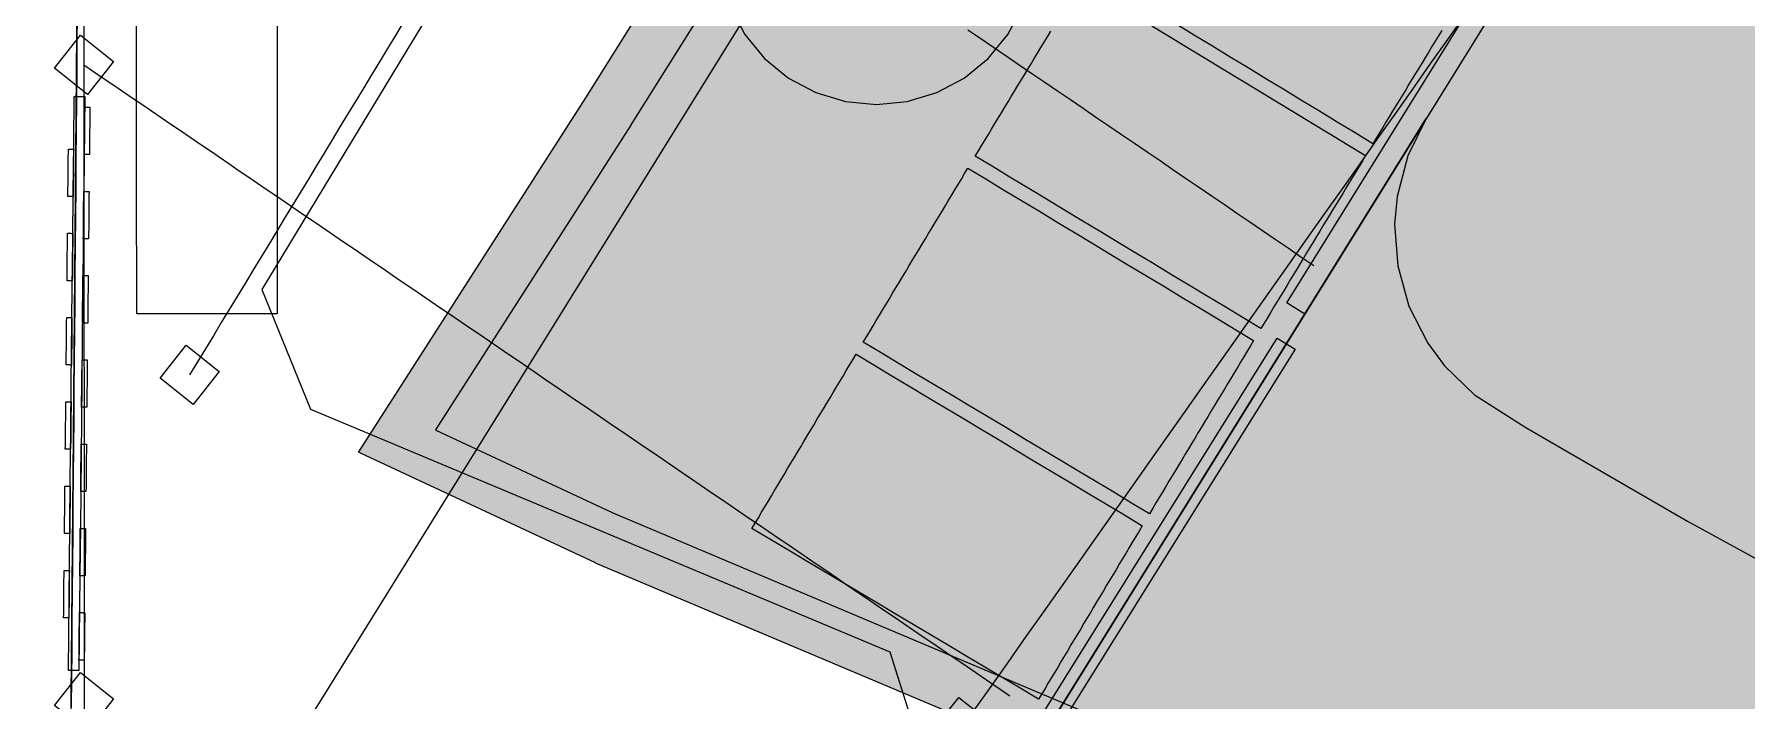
# Model space of a CAD drawing. Header units: millimetres. Extents: x -31757 to 121236, y -27283 to 59400.
# Drawn here: x 25102 to 29978, y 7451 to 9350 of the extents above; entities that cross this region are included whole.
import ezdxf

# ---------------------------------------------------------------- set-up
doc = ezdxf.new("R2010")
doc.units = ezdxf.units.MM
for name, color, linetype, lineweight in [('10_見えがかり', 7, 'Continuous', 13), ('30_敷地・外構', 8, 'Continuous', 9), ('41_通り芯の符号', 1, 'Continuous', 13)]:
    doc.layers.add(name, color=color, linetype=linetype, lineweight=lineweight)

msp = doc.modelspace()

# ---------------------------------------------------------------- hatches: boundary and pattern name
at = {"layer": '10_見えがかり'}
msp.add_hatch(color=8, dxfattribs=at).paths.add_polyline_path([(40065.8, 29151), (40066.1, 29150.7), (40327.1, 28949.1), (40328.7, 28948), (40330.4, 28947), (40332.2, 28946.2), (40334, 28945.6), (40335.9, 28945.2), (40337.9, 28945), (40339.9, 28944.9), (40341.8, 28945.1), (40343.7, 28945.4), (40345.6, 28946), (40347.5, 28946.7), (40349.2, 28947.6), (40350.9, 28948.6), (40352.4, 28949.8), (40353.8, 28951.2), (40355.1, 28952.7), (40882.9, 29633), (41480, 30395.1), (42080.6, 31154.4), (42684.8, 31910.9), (43292.6, 32664.5), (43903.9, 33415.2), (44518.8, 34163), (45137.2, 34907.9), (45759.1, 35650), (46384.5, 36389), (47013.3, 37125.1), (47645.6, 37858.3), (48281.4, 38588.4), (48920.6, 39315.6), (49563.2, 40039.7), (50209.3, 40760.8), (50858.7, 41478.8), (51511.5, 42193.7), (52167.7, 42905.6), (52827.2, 43614.4), (53490, 44320), (54156.2, 45022.6), (54825.7, 45721.9), (55498.4, 46418.1), (56174.5, 47111.2), (56853.8, 47801), (57536.3, 48487.6), (58222.1, 49171), (58911.1, 49851.2), (59603.3, 50528.1), (60298.6, 51201.7), (60374.8, 51274.8), (60376.2, 51276.3), (60377.4, 51277.8), (60378.4, 51279.5), (60379.3, 51281.3), (60380, 51283.1), (60380.5, 51285), (60380.8, 51286.9), (60381, 51288.9), (60380.9, 51290.8), (60380.7, 51292.8), (60380.2, 51294.7), (60379.6, 51296.6), (60378.8, 51298.4), (60377.8, 51300.1), (60376.7, 51301.7), (60375.4, 51303.1), (60146.7, 51540.7), (60146.4, 51541), (60146.7, 51541.4), (60833.4, 52199.6), (61523.6, 52855.1), (62216.8, 53507.4), (62913, 54156.4), (63612.2, 54802.2), (64314.4, 55444.8), (65019.2, 56083.8), (65019.6, 56084.1), (65019.9, 56083.8), (65254.1, 55824.3), (66795, 54116.9), (66795, 54116.8), (75537.8, 44429), (75538.1, 44428.7), (75537.8, 44428.3), (75105, 44023.6), (75104.9, 44023.5), (73057.4, 42142.5), (73057.2, 42142.3), (71040.6, 40228.6), (71040.4, 40228.4), (69052.1, 38285.4), (69051.8, 38285.2), (67092.1, 36313.2), (67091.9, 36313), (65161.3, 34312.7), (65161.1, 34312.4), (63259.9, 32284), (63259.7, 32283.8), (61388.4, 30227.8), (61388.2, 30227.6), (59547.2, 28144.4), (59547, 28144.1), (57736.7, 26034.2), (57736.5, 26034), (55957.3, 23897.8), (55957.1, 23897.6), (54209.3, 21735.6), (54209.1, 21735.4), (52493.2, 19548.1), (52493, 19547.9), (50809.2, 17335.7), (50809, 17335.4), (49157.8, 15098.8), (49157.6, 15098.5), (47539.3, 12838), (47539.1, 12837.8), (45954.1, 10553.8), (45953.9, 10553.6), (44402.4, 8246.6), (44402.2, 8246.4), (42884.7, 5917), (42884.5, 5916.8), (41401.3, 3565.6), (41401.2, 3565.4), (40433.8, 2047.8), (40433.5, 2047.4), (40433, 2047.5), (34030.2, 4749.4), (34030.2, 4749.4), (26699.8, 7843.7), (26699.5, 7843.8), (26030.8, 8156.6), (26029.7, 8157.2), (26026.2, 8159.4), (26025.8, 8159.7), (26026, 8160.1), (26672.5, 9168.4), (26672.6, 9168.6), (28072.1, 11401.4), (28073.1, 11403.1), (28073.8, 11404.9), (28074.5, 11406.8), (28074.9, 11408.7), (28075.1, 11410.7), (28075.1, 11412.7), (28075, 11414.6), (28074.6, 11416.6), (28074.1, 11418.5), (28073.4, 11420.3), (28072.5, 11422), (28071.4, 11423.7), (28070.2, 11425.2), (28068.8, 11426.7), (28067.3, 11427.9), (28065.7, 11429), (27872.5, 11548.5), (27872.1, 11548.7), (27872.4, 11549.1), (28386.1, 12375.7), (28904.1, 13200.3), (29425.9, 14022.4), (29951.7, 14842.1), (30481.3, 15659.2), (31014.8, 16473.8), (31552.1, 17285.9), (32093.3, 18095.5), (32638.3, 18902.5), (33187.1, 19706.8), (33739.7, 20508.6), (34296.1, 21307.8), (34856.3, 22104.3), (35420.2, 22898.1), (35987.9, 23689.3), (36559.3, 24477.8), (37134.5, 25263.5), (37713.4, 26046.5), (38295.9, 26826.8), (38882.2, 27604.3), (39472.1, 28379.1), (40065.5, 29150.6)])

# ---------------------------------------------------------------- linework, layer by layer
for points in [[(26750.6, 13681.1), (27819.6, 12952.4), (28516.8, 12477.2), (28596.3, 12307.3), (28541.3, 12171.2), (28486.2, 12035.1), (28431.2, 11899), (28376.1, 11762.9), (28305.9, 11693.1), (28205.1, 11755.6), (28104.3, 11818.2), (28003.5, 11880.8), (27902.7, 11943.3), (27801.9, 12005.9), (27391.5, 11329.3), (26981.1, 10652.7), (26570.7, 9976.1), (26160.3, 9299.5), (25749.9, 8622.9), (25888.1, 8282.1), (27538.2, 7590.3), (27648.4, 7241.4)], [(25200.8, 6717.4), (25213.6, 8208), (25226.3, 9698.7), (25239.1, 11189.3), (25419.2, 11944.2), (25682.9, 12331.1), (25946.6, 12718), (26210.4, 13104.9)], [(18244, 12903.1), (23243.5, 12903.3), (24243.4, 12903.4), (25243.3, 12903.5), (25243.4, 11903.5), (25243.4, 10903.6), (25243.5, 9903.7), (25243.5, 8903.8), (25243.6, 7903.9), (25243.7, 6904), (25243.7, 5904.1), (25243.8, 4904.2), (25243.9, 2904.4), (25243.9, 1904.5), (25244, 904.6), (24244.1, 904.5), (23244.2, 904.5), (21244.4, 904.4), (20244.5, 904.3), (19244.6, 904.2)], [(25244.9, 6368.1), (28481.9, 11583.6), (30011.2, 10634.4), (25245.3, 2955.5), (25244.9, 6368.1)], [(34030.2, 4749.4), (26699.8, 7843.7), (26699.5, 7843.8), (26030.8, 8156.6), (26029.7, 8157.2), (26026.2, 8159.4), (26025.8, 8159.7), (26026, 8160.1), (26672.5, 9168.4), (26672.6, 9168.6), (28072.1, 11401.4)], [(40371.8, 2236.4), (33118.3, 5297.2), (33118.3, 5297.2), (26761.1, 7980.6), (26760.7, 7980.8), (26246.6, 8221.2), (26245.5, 8221.8), (26245.1, 8222.1), (26244.7, 8222.4), (26244.9, 8222.8), (26801.1, 9091.1), (26801.2, 9091.3), (28206.9, 11329.6), (28207.1, 11330)], [(29891.7, 10555.6), (29942.7, 10523.9), (28719.3, 8552.7), (28668.3, 8584.4), (29891.7, 10555.6)], [(25793.5, 9457.6), (25793.5, 9199.3), (25793.5, 9070.1), (25793.5, 8941), (25793.5, 8811.8), (25793.6, 8682.6), (25793.6, 8553.5), (25760.2, 8553.5), (25660.2, 8553.5), (25626.9, 8553.5), (25560.2, 8553.5), (25526.9, 8553.5), (25426.9, 8553.5), (25393.6, 8553.5), (25393.6, 8682.6), (25393.5, 8811.8), (25393.5, 9070.1), (25393.5, 9199.3), (25393.5, 9328.5), (25393.5, 9457.6)], [(25233.9, 9346.7), (25327.8, 9272), (25253.1, 9178.1), (25159.2, 9252.8), (25233.9, 9346.7)], [(25212.9, 8900), (25214.3, 9036.3), (25215.7, 9172.5), (25220.7, 9172.5), (25223.2, 9172.4), (25225.7, 9172.4), (25228.2, 9172.4), (25230.7, 9172.4), (25238.2, 9172.3), (25240.7, 9172.3), (25243.2, 9172.2), (25245.7, 9172.2), (25242.9, 8899.7), (25241.5, 8763.5), (25240.1, 8627.3), (25238.7, 8491), (25237.3, 8354.8), (25233.2, 7946.1), (25231.8, 7809.9), (25229, 7537.4), (25224, 7537.5), (25221.5, 7537.5), (25219, 7537.5), (25216.5, 7537.5), (25214, 7537.6), (25211.5, 7537.6), (25209, 7537.6), (25206.5, 7537.6), (25204, 7537.7), (25201.5, 7537.7), (25199, 7537.7), (25203.2, 7946.4), (25204.6, 8082.6), (25206, 8218.9), (25207.4, 8355.1), (25210.1, 8627.6), (25211.5, 8763.8), (25212.9, 8900)], [(25212.9, 8900), (25214.3, 9036.3), (25215.7, 9172.5), (25220.7, 9172.5), (25223.2, 9172.4), (25225.7, 9172.4), (25228.2, 9172.4), (25230.7, 9172.4), (25238.2, 9172.3), (25240.7, 9172.3), (25243.2, 9172.2), (25245.7, 9172.2), (25242.9, 8899.7), (25241.5, 8763.5), (25240.1, 8627.3), (25238.7, 8491), (25237.3, 8354.8), (25233.2, 7946.1), (25231.8, 7809.9), (25229, 7537.4), (25224, 7537.5), (25221.5, 7537.5), (25219, 7537.5), (25216.5, 7537.5), (25214, 7537.6), (25211.5, 7537.6), (25209, 7537.6), (25206.5, 7537.6), (25204, 7537.7), (25201.5, 7537.7), (25199, 7537.7), (25203.2, 7946.4), (25204.6, 8082.6), (25206, 8218.9), (25207.4, 8355.1), (25210.1, 8627.6), (25211.5, 8763.8), (25212.9, 8900)], [(25212.9, 8900), (25214.3, 9036.3), (25215.7, 9172.5), (25220.7, 9172.5), (25223.2, 9172.4), (25225.7, 9172.4), (25228.2, 9172.4), (25230.7, 9172.4), (25238.2, 9172.3), (25240.7, 9172.3), (25243.2, 9172.2), (25245.7, 9172.2), (25242.9, 8899.7), (25241.5, 8763.5), (25240.1, 8627.3), (25238.7, 8491), (25237.3, 8354.8), (25233.2, 7946.1), (25231.8, 7809.9), (25229, 7537.4), (25224, 7537.5), (25221.5, 7537.5), (25219, 7537.5), (25216.5, 7537.5), (25214, 7537.6), (25211.5, 7537.6), (25209, 7537.6), (25206.5, 7537.6), (25204, 7537.7), (25201.5, 7537.7), (25199, 7537.7), (25203.2, 7946.4), (25204.6, 8082.6), (25206, 8218.9), (25207.4, 8355.1), (25210.1, 8627.6), (25211.5, 8763.8), (25212.9, 8900)], [(25244.7, 9074.8), (25244.8, 9086), (25244.9, 9097.3), (25245.3, 9131), (25245.4, 9142.3), (25246.6, 9142.3), (25247.9, 9142.2), (25249.1, 9142.2), (25250.4, 9142.2), (25251.6, 9142.2), (25252.9, 9142.2), (25254.1, 9142.2), (25255.4, 9142.2), (25256.6, 9142.2), (25257.9, 9142.1), (25259.1, 9142.1), (25260.4, 9142.1), (25260.3, 9130.9), (25260, 9108.4), (25259.9, 9097.1), (25259.8, 9085.9), (25259.7, 9074.6), (25259.6, 9063.4), (25259.4, 9040.9), (25259.2, 9029.6), (25259.1, 9018.4), (25259, 9007.1), (25257.8, 9007.1), (25256.5, 9007.1), (25255.3, 9007.2), (25254, 9007.2), (25252.8, 9007.2), (25251.5, 9007.2), (25249, 9007.2), (25247.8, 9007.2), (25246.5, 9007.2), (25245.3, 9007.3), (25244, 9007.3), (25244.1, 9018.5), (25244.4, 9041), (25244.5, 9052.3), (25244.6, 9063.5), (25244.7, 9074.8)], [(25245.6, 903.3), (25245.3, 2955.5), (29065, 9109.9)], [(29065, 9109.9), (29012.6, 9003), (28982.3, 8887.9), (28975, 8808.8), (28983.8, 8690.1), (29015.8, 8575.5), (29069.8, 8469.4), (29117.1, 8405.5), (29202.7, 8322.8), (29349, 8229.6), (29808.4, 7963), (30720.6, 7463.3)], [(25201.7, 9022.7), (25202.9, 9022.7), (25204.2, 9022.7), (25205.4, 9022.7), (25206.7, 9022.7), (25207.9, 9022.6), (25209.2, 9022.6), (25210.4, 9022.6), (25211.7, 9022.6), (25212.9, 9022.6), (25214.2, 9022.6), (25214, 9011.3), (25213.9, 9000.1), (25213.8, 8988.8), (25213.7, 8977.6), (25213.5, 8955.1), (25213.2, 8932.6), (25213, 8910.1), (25212.9, 8898.8), (25212.8, 8887.6), (25211.5, 8887.6), (25210.3, 8887.6), (25206.5, 8887.6), (25205.3, 8887.7), (25204, 8887.7), (25200.3, 8887.7), (25199, 8887.7), (25197.8, 8887.7), (25197.9, 8899), (25198, 8910.2), (25198.1, 8921.5), (25198.2, 8932.7), (25198.4, 8944), (25198.5, 8955.2), (25198.7, 8977.7), (25198.8, 8989), (25198.9, 9000.2), (25199, 9011.5), (25199.2, 9022.7), (25201.7, 9022.7)], [(25242.4, 8846), (25242.5, 8857.3), (25242.6, 8868.5), (25242.7, 8879.8), (25242.8, 8891), (25242.9, 8902.3), (25244.2, 8902.3), (25245.4, 8902.3), (25247.9, 8902.2), (25249.2, 8902.2), (25251.7, 8902.2), (25252.9, 8902.2), (25255.4, 8902.2), (25256.7, 8902.1), (25257.9, 8902.1), (25257.8, 8890.9), (25257.7, 8879.6), (25257.6, 8868.4), (25257.5, 8857.1), (25257.2, 8834.6), (25257, 8812.1), (25256.9, 8800.9), (25256.7, 8778.4), (25256.6, 8767.1), (25255.3, 8767.1), (25254.1, 8767.2), (25252.8, 8767.2), (25251.6, 8767.2), (25250.3, 8767.2), (25249.1, 8767.2), (25246.6, 8767.2), (25245.3, 8767.2), (25244.1, 8767.3), (25242.8, 8767.3), (25241.6, 8767.3), (25241.7, 8778.5), (25241.8, 8789.8), (25242, 8812.3), (25242.1, 8823.5), (25242.4, 8846)], [(25196.1, 8726.5), (25196.3, 8737.7), (25196.6, 8771.5), (25196.7, 8782.7), (25198, 8782.7), (25199.2, 8782.7), (25200.5, 8782.7), (25201.7, 8782.7), (25203, 8782.7), (25205.5, 8782.7), (25206.7, 8782.6), (25208, 8782.6), (25209.2, 8782.6), (25210.5, 8782.6), (25211.7, 8782.6), (25211.6, 8771.3), (25211.5, 8760.1), (25211.4, 8748.8), (25211.3, 8737.6), (25211.1, 8726.3), (25211, 8715.1), (25210.8, 8692.6), (25210.7, 8681.3), (25210.6, 8670.1), (25210.4, 8658.8), (25210.3, 8647.6), (25209.1, 8647.6), (25207.8, 8647.6), (25206.6, 8647.6), (25205.3, 8647.6), (25204.1, 8647.7), (25202.8, 8647.7), (25201.6, 8647.7), (25200.3, 8647.7), (25199.1, 8647.7), (25197.8, 8647.7), (25196.6, 8647.7), (25195.3, 8647.8), (25195.5, 8659), (25195.7, 8681.5), (25195.8, 8692.7), (25196.1, 8726.5)], [(25239.8, 8594.8), (25240, 8617.3), (25240.1, 8628.5), (25240.4, 8651), (25240.5, 8662.3), (25241.7, 8662.3), (25243, 8662.3), (25244.2, 8662.3), (25245.5, 8662.2), (25246.7, 8662.2), (25249.2, 8662.2), (25250.5, 8662.2), (25251.7, 8662.2), (25253, 8662.2), (25254.2, 8662.2), (25255.5, 8662.1), (25255.4, 8650.9), (25255.3, 8639.6), (25255.1, 8628.4), (25255, 8617.1), (25254.9, 8605.9), (25254.8, 8594.6), (25254.7, 8583.4), (25254.6, 8572.1), (25254.5, 8560.9), (25254.3, 8549.6), (25254.2, 8538.4), (25254.1, 8527.1), (25252.9, 8527.2), (25251.6, 8527.2), (25249.1, 8527.2), (25247.9, 8527.2), (25246.6, 8527.2), (25245.4, 8527.2), (25244.1, 8527.2), (25242.9, 8527.3), (25241.6, 8527.3), (25240.4, 8527.3), (25239.1, 8527.3), (25239.2, 8538.5), (25239.6, 8572.3), (25239.7, 8583.5), (25239.8, 8594.8)], [(25196.8, 8542.7), (25199.3, 8542.7), (25200.5, 8542.7), (25203, 8542.7), (25204.3, 8542.7), (25206.8, 8542.6), (25208, 8542.6), (25209.3, 8542.6), (25209.1, 8531.4), (25209, 8520.1), (25208.9, 8508.9), (25208.7, 8486.4), (25208.5, 8463.9), (25208.2, 8441.4), (25208.1, 8430.1), (25208, 8418.9), (25207.9, 8407.6), (25206.6, 8407.6), (25205.4, 8407.6), (25204.1, 8407.6), (25202.9, 8407.7), (25200.4, 8407.7), (25197.9, 8407.7), (25196.6, 8407.7), (25195.4, 8407.7), (25194.1, 8407.8), (25192.9, 8407.8), (25193, 8419), (25193.1, 8430.3), (25193.2, 8441.5), (25193.3, 8452.8), (25193.5, 8464), (25193.6, 8475.3), (25193.8, 8497.8), (25193.9, 8509), (25194, 8520.3), (25194.1, 8531.5), (25194.3, 8542.8), (25196.8, 8542.7)], [(25548.7, 3528.9), (28640.9, 8483.8), (28692.2, 8452.8), (25600.9, 3499.4), (25548.7, 3528.9)], [(25534.8, 8464), (25628.8, 8389.3), (25554.1, 8295.4), (25460.1, 8370.1), (25534.8, 8464)], [(25240.5, 8422.3), (25241.8, 8422.3), (25244.3, 8422.2), (25245.5, 8422.2), (25246.8, 8422.2), (25248, 8422.2), (25250.5, 8422.2), (25251.8, 8422.2), (25253, 8422.2), (25252.9, 8410.9), (25252.8, 8399.7), (25252.7, 8388.4), (25252.6, 8377.2), (25252.3, 8354.7), (25252.1, 8332.2), (25252, 8320.9), (25251.9, 8309.7), (25251.8, 8298.4), (25251.7, 8287.2), (25250.4, 8287.2), (25249.2, 8287.2), (25247.9, 8287.2), (25246.7, 8287.2), (25244.2, 8287.2), (25241.7, 8287.3), (25240.4, 8287.3), (25237.9, 8287.3), (25236.7, 8287.3), (25236.8, 8298.6), (25236.9, 8309.8), (25237.1, 8332.3), (25237.2, 8343.6), (25237.5, 8366.1), (25237.6, 8377.3), (25237.9, 8411.1), (25238, 8422.3), (25240.5, 8422.3)], [(25191.1, 8235.3), (25191.4, 8257.8), (25191.5, 8269), (25191.7, 8291.5), (25191.8, 8302.8), (25193.1, 8302.8), (25194.3, 8302.7), (25195.6, 8302.7), (25198.1, 8302.7), (25199.3, 8302.7), (25200.6, 8302.7), (25203.1, 8302.7), (25204.3, 8302.6), (25205.6, 8302.6), (25206.8, 8302.6), (25206.7, 8291.4), (25206.6, 8280.1), (25206.5, 8268.9), (25206.4, 8257.6), (25206.2, 8246.4), (25206.1, 8235.1), (25206, 8223.9), (25205.9, 8212.6), (25205.8, 8201.4), (25205.7, 8190.1), (25205.6, 8178.9), (25205.4, 8167.6), (25204.2, 8167.6), (25202.9, 8167.6), (25200.4, 8167.7), (25199.2, 8167.7), (25196.7, 8167.7), (25195.4, 8167.7), (25192.9, 8167.8), (25191.7, 8167.8), (25190.4, 8167.8), (25190.6, 8179), (25190.7, 8190.3), (25190.8, 8201.5), (25190.9, 8212.8), (25191.1, 8235.3)], [(25234.9, 8114.8), (25235, 8126.1), (25235.1, 8137.3), (25235.4, 8159.8), (25235.5, 8171.1), (25235.6, 8182.3), (25236.8, 8182.3), (25238.1, 8182.3), (25239.3, 8182.3), (25241.8, 8182.3), (25243.1, 8182.2), (25244.3, 8182.2), (25246.8, 8182.2), (25248.1, 8182.2), (25249.3, 8182.2), (25250.6, 8182.2), (25250.5, 8170.9), (25250.4, 8159.7), (25250.2, 8148.4), (25250.1, 8137.2), (25249.9, 8114.7), (25249.8, 8103.4), (25249.7, 8092.2), (25249.6, 8080.9), (25249.4, 8069.7), (25249.3, 8058.4), (25249.2, 8047.2), (25248, 8047.2), (25246.7, 8047.2), (25245.5, 8047.2), (25244.2, 8047.2), (25243, 8047.2), (25241.7, 8047.2), (25240.5, 8047.3), (25239.2, 8047.3), (25238, 8047.3), (25236.7, 8047.3), (25235.5, 8047.3), (25234.2, 8047.3), (25234.3, 8058.6), (25234.4, 8069.8), (25234.8, 8103.6), (25234.9, 8114.8)], [(25188.7, 7995.3), (25188.8, 8006.5), (25188.9, 8017.8), (25189, 8029), (25189.1, 8040.3), (25189.3, 8051.5), (25189.4, 8062.8), (25190.6, 8062.8), (25191.9, 8062.8), (25194.4, 8062.7), (25195.6, 8062.7), (25198.1, 8062.7), (25199.4, 8062.7), (25200.6, 8062.7), (25201.9, 8062.7), (25203.1, 8062.6), (25204.4, 8062.6), (25204.3, 8051.4), (25204, 8028.9), (25203.9, 8017.6), (25203.8, 8006.4), (25203.7, 7995.1), (25203.6, 7983.9), (25203.4, 7972.6), (25203.3, 7961.4), (25203.2, 7950.1), (25203.1, 7938.9), (25203, 7927.6), (25201.7, 7927.6), (25200.5, 7927.7), (25199.2, 7927.7), (25198, 7927.7), (25196.7, 7927.7), (25195.5, 7927.7), (25194.2, 7927.7), (25193, 7927.7), (25190.5, 7927.8), (25189.2, 7927.8), (25188, 7927.8), (25188.1, 7939), (25188.2, 7950.3), (25188.3, 7961.5), (25188.4, 7972.8), (25188.6, 7984), (25188.7, 7995.3)], [(25232.5, 7874.8), (25232.6, 7886.1), (25232.7, 7897.3), (25232.9, 7919.8), (25233, 7931.1), (25233.1, 7942.3), (25234.4, 7942.3), (25235.6, 7942.3), (25238.1, 7942.3), (25239.4, 7942.3), (25240.6, 7942.3), (25241.9, 7942.2), (25243.1, 7942.2), (25244.4, 7942.2), (25245.6, 7942.2), (25246.9, 7942.2), (25248.1, 7942.2), (25248, 7930.9), (25247.9, 7919.7), (25247.8, 7908.4), (25247.7, 7897.2), (25247.6, 7885.9), (25247.4, 7874.7), (25247.3, 7863.4), (25247.2, 7852.2), (25247.1, 7840.9), (25247, 7829.7), (25246.9, 7818.4), (25246.8, 7807.2), (25245.5, 7807.2), (25244.3, 7807.2), (25243, 7807.2), (25241.8, 7807.2), (25240.5, 7807.2), (25239.3, 7807.3), (25238, 7807.3), (25236.8, 7807.3), (25234.3, 7807.3), (25233, 7807.3), (25231.8, 7807.3), (25231.9, 7818.6), (25232, 7829.8), (25232.1, 7841.1), (25232.2, 7852.3), (25232.3, 7863.6), (25232.5, 7874.8)], [(25186.2, 7755.3), (25186.3, 7766.5), (25186.5, 7777.8), (25186.6, 7789), (25186.8, 7811.5), (25186.9, 7822.8), (25188.2, 7822.8), (25189.4, 7822.8), (25190.7, 7822.8), (25191.9, 7822.7), (25193.2, 7822.7), (25194.4, 7822.7), (25195.7, 7822.7), (25196.9, 7822.7), (25198.2, 7822.7), (25199.4, 7822.7), (25200.7, 7822.7), (25201.9, 7822.6), (25201.8, 7811.4), (25201.7, 7800.1), (25201.6, 7788.9), (25201.5, 7777.6), (25201.3, 7766.4), (25201.2, 7755.1), (25201, 7732.6), (25200.9, 7721.4), (25200.8, 7710.1), (25200.7, 7698.9), (25200.5, 7687.6), (25199.3, 7687.7), (25198, 7687.7), (25196.8, 7687.7), (25195.5, 7687.7), (25194.3, 7687.7), (25191.8, 7687.7), (25190.5, 7687.8), (25189.3, 7687.8), (25188, 7687.8), (25186.8, 7687.8), (25185.5, 7687.8), (25185.7, 7699.1), (25185.8, 7710.3), (25185.9, 7721.5), (25186, 7732.8), (25186.1, 7744), (25186.2, 7755.3)], [(25230, 7634.8), (25230.2, 7657.3), (25230.3, 7668.6), (25230.5, 7679.8), (25230.6, 7691.1), (25230.7, 7702.3), (25231.9, 7702.3), (25233.2, 7702.3), (25235.7, 7702.3), (25238.2, 7702.3), (25240.7, 7702.2), (25241.9, 7702.2), (25243.2, 7702.2), (25244.4, 7702.2), (25245.7, 7702.2), (25245.6, 7690.9), (25245.5, 7679.7), (25245.3, 7668.4), (25245.2, 7657.2), (25245, 7634.7), (25244.8, 7612.2), (25244.7, 7600.9), (25244.4, 7578.4), (25244.3, 7567.2), (25243.1, 7567.2), (25241.8, 7567.2), (25240.6, 7567.2), (25239.3, 7567.2), (25238.1, 7567.3), (25236.8, 7567.3), (25235.6, 7567.3), (25233.1, 7567.3), (25231.8, 7567.3), (25230.6, 7567.3), (25229.3, 7567.3), (25229.4, 7578.6), (25229.5, 7589.8), (25229.7, 7601.1), (25229.8, 7612.3), (25229.9, 7623.6), (25230, 7634.8)], [(25234, 7531.4), (25327.9, 7456.7), (25253.2, 7362.7), (25159.3, 7437.5), (25234, 7531.4)], [(27734.3, 7461), (27828.2, 7386.3), (27753.5, 7292.4), (27659.6, 7367.1), (27734.3, 7461)]]:
    msp.add_lwpolyline(points, dxfattribs=at)
at = {"layer": '30_敷地・外構'}
for points in [[(25224.2, 9405.1), (25223.5, 9323), (25222.8, 9240.8), (25222.1, 9158.6), (25221.4, 9076.5), (25220.7, 8994.3), (25220, 8912.2), (25219.2, 8830), (25218.5, 8747.8), (25217.8, 8665.7), (25217.1, 8583.5), (25216.4, 8501.4), (25215.7, 8419.2), (25215, 8337), (25214.3, 8254.9), (25213.6, 8172.7), (25212.9, 8090.5), (25212.1, 8008.4), (25211.4, 7926.2), (25210.7, 7844.1), (25210, 7761.9), (25209.3, 7679.7), (25208.6, 7597.6), (25207.9, 7515.4), (25207.2, 7433.3)], [(26152.5, 9382.9), (26130, 9345.8), (26107.5, 9308.6), (26084.9, 9271.5), (26062.4, 9234.3), (26039.9, 9197.1), (26017.4, 9160), (25994.9, 9122.8), (25972.3, 9085.7), (25949.8, 9048.5), (25927.3, 9011.4), (25904.8, 8974.2), (25882.3, 8937), (25859.7, 8899.9), (25837.2, 8862.7), (25814.7, 8825.6), (25792.2, 8788.4), (25769.7, 8751.2), (25747.1, 8714.1), (25724.6, 8676.9), (25702.1, 8639.8), (25679.6, 8602.6), (25657, 8565.5), (25634.5, 8528.3), (25612, 8491.1), (25589.5, 8454), (25567, 8416.8), (25544.4, 8379.7)], [(27760, 9362.5), (27796.5, 9337.6), (27833, 9312.8), (27869.4, 9287.9), (27905.9, 9263), (27942.4, 9238.2), (27978.8, 9213.3), (28015.3, 9188.5), (28051.8, 9163.6), (28088.3, 9138.7), (28124.7, 9113.9), (28161.2, 9089), (28197.7, 9064.2), (28234.2, 9039.3), (28270.6, 9014.4), (28307.1, 8989.6), (28343.6, 8964.7), (28380, 8939.9), (28416.5, 8915), (28453, 8890.1), (28489.5, 8865.3), (28525.9, 8840.4), (28562.4, 8815.6), (28598.9, 8790.7), (28635.3, 8765.8), (28671.8, 8741), (28708.3, 8716.1), (28744.8, 8691.3)], [(29175.6, 9405.9), (29125.6, 9335.1), (29075.6, 9264.2), (29025.6, 9193.3), (28975.6, 9122.4), (28925.6, 9051.6), (28875.5, 8980.7), (28825.5, 8909.8), (28775.5, 8839), (28725.5, 8768.1), (28675.5, 8697.2), (28625.5, 8626.3), (28575.5, 8555.5), (28525.5, 8484.6), (28475.5, 8413.7), (28425.5, 8342.8), (28375.5, 8272), (28325.5, 8201.1), (28275.5, 8130.2), (28225.5, 8059.3), (28175.5, 7988.5), (28125.5, 7917.6), (28075.5, 7846.7), (28025.5, 7775.8), (27975.5, 7705), (27925.5, 7634.1), (27875.5, 7563.2), (27825.5, 7492.4), (27775.4, 7421.5)], [(28283.4, 9373.9), (28334.2, 9343.1), (28384.9, 9312.3), (28435.7, 9281.4), (28486.4, 9250.6), (28537.2, 9219.8), (28587.9, 9189), (28638.7, 9158.2), (28689.4, 9127.3), (28740.2, 9096.5), (28790.9, 9065.7), (28841.7, 9034.9), (28892.4, 9004.1), (28883.1, 8988.7), (28873.7, 8973.3), (28864.4, 8957.9), (28855.1, 8942.5), (28845.8, 8927.1), (28836.4, 8911.7), (28827.1, 8896.4), (28817.8, 8881), (28808.4, 8865.6), (28799.1, 8850.2), (28789.8, 8834.8), (28780.5, 8819.4), (28771.1, 8804), (28761.8, 8788.7), (28752.5, 8773.3), (28743.1, 8757.9), (28733.8, 8742.5), (28724.5, 8727.1), (28715.2, 8711.7), (28705.9, 8696.3), (28696.6, 8680.9), (28687.3, 8665.5), (28678, 8650.1), (28668.7, 8634.7), (28659.4, 8619.3), (28650.1, 8603.9), (28640.8, 8588.5), (28631.5, 8573.1), (28622.2, 8557.7), (28612.8, 8542.3), (28603.5, 8526.9), (28594.2, 8511.5), (28543.4, 8542.2), (28492.6, 8572.9), (28441.7, 8603.5), (28390.9, 8634.2), (28340.1, 8664.9), (28289.2, 8695.6), (28238.4, 8726.3), (28187.5, 8756.9), (28136.7, 8787.6), (28085.9, 8818.3), (28035, 8849), (27984.2, 8879.6), (27933.4, 8910.3), (27882.5, 8941), (27831.7, 8971.7), (27780.9, 9002.3)], [(29109.5, 9360.7), (29100.2, 9345.3), (29090.8, 9330), (29081.4, 9314.6), (29072, 9299.3), (29062.7, 9283.9), (29053.3, 9268.5), (29044, 9253.2), (29034.6, 9237.8), (29025.3, 9222.4), (29015.9, 9207.1), (29006.5, 9191.7), (28997.2, 9176.3), (28987.8, 9161), (28978.5, 9145.6), (28969.1, 9130.2), (28959.8, 9114.8), (28950.4, 9099.5), (28941.1, 9084.1), (28931.7, 9068.7), (28922.4, 9053.4), (28913, 9038), (28862.3, 9068.8), (28811.5, 9099.6), (28760.8, 9130.5), (28710, 9161.3), (28659.3, 9192.1), (28608.6, 9223), (28557.8, 9253.8), (28507.1, 9284.6), (28456.3, 9315.5), (28405.6, 9346.3), (28354.8, 9377.1)], [(27780.9, 9002.3), (27790.2, 9017.8), (27799.6, 9033.3), (27808.9, 9048.8), (27818.3, 9064.2), (27827.6, 9079.7), (27837, 9095.2), (27846.3, 9110.6), (27855.7, 9126.1), (27865, 9141.6), (27874.4, 9157), (27883.7, 9172.5), (27893.1, 9188), (27902.4, 9203.5), (27911.8, 9218.9), (27921.1, 9234.4), (27930.5, 9249.9), (27939.8, 9265.3), (27949.2, 9280.8), (27958.6, 9296.2), (27967.9, 9311.7), (27977.3, 9327.1), (27986.7, 9342.6), (27996.1, 9358.1)], [(25243.5, 9262.4), (25271, 9243.7), (25298.4, 9225), (25325.9, 9206.3), (25353.4, 9187.6), (25380.8, 9168.8), (25408.3, 9150.1), (25435.8, 9131.4), (25463.2, 9112.7), (25490.7, 9094), (25518.1, 9075.2), (25545.6, 9056.5), (25573.1, 9037.8), (25600.5, 9019.1), (25628, 9000.4), (25655.5, 8981.7), (25682.9, 8962.9), (25710.4, 8944.2), (25737.8, 8925.5), (25765.3, 8906.8), (25792.8, 8888.1), (25820.2, 8869.3), (25847.7, 8850.6), (25875.2, 8831.9), (25902.6, 8813.2), (25930.1, 8794.5), (25957.5, 8775.7), (25985, 8757), (26012.5, 8738.3), (26039.9, 8719.6), (26067.4, 8700.9), (26094.9, 8682.2), (26122.3, 8663.4), (26149.8, 8644.7), (26177.2, 8626), (26204.7, 8607.3), (26232.2, 8588.6), (26259.6, 8569.8), (26287.1, 8551.1), (26314.6, 8532.4), (26342, 8513.7), (26369.5, 8495), (26396.9, 8476.3), (26424.4, 8457.5), (26451.9, 8438.8), (26479.3, 8420.1), (26506.8, 8401.4), (26534.3, 8382.7), (26561.7, 8363.9), (26589.2, 8345.2), (26616.6, 8326.5), (26644.1, 8307.8), (26671.6, 8289.1), (26699, 8270.3), (26726.5, 8251.6), (26753.9, 8232.9), (26781.4, 8214.2), (26808.9, 8195.5), (26836.3, 8176.8), (26863.8, 8158), (26891.3, 8139.3), (26918.7, 8120.6), (26946.2, 8101.9), (26973.6, 8083.2), (27001.1, 8064.4), (27028.6, 8045.7), (27056, 8027), (27083.5, 8008.3), (27111, 7989.6), (27138.4, 7970.9), (27165.9, 7952.1), (27193.3, 7933.4), (27220.8, 7914.7), (27248.3, 7896), (27275.7, 7877.3), (27303.2, 7858.5), (27330.7, 7839.8), (27358.1, 7821.1), (27385.6, 7802.4), (27413, 7783.7), (27440.5, 7764.9), (27468, 7746.2), (27495.4, 7727.5), (27522.9, 7708.8), (27550.4, 7690.1), (27577.8, 7671.4), (27605.3, 7652.6), (27632.7, 7633.9), (27660.2, 7615.2), (27687.7, 7596.5), (27715.1, 7577.8), (27742.6, 7559), (27770.1, 7540.3), (27797.5, 7521.6), (27825, 7502.9), (27852.4, 7484.2), (27879.9, 7465.4)], [(27462.2, 8472.4), (27471.5, 8487.9), (27480.8, 8503.4), (27490.1, 8518.9), (27499.4, 8534.4), (27508.7, 8549.9), (27518, 8565.4), (27527.3, 8580.9), (27536.6, 8596.4), (27545.9, 8611.9), (27555.2, 8627.4), (27564.5, 8642.9), (27573.8, 8658.4), (27583.1, 8673.9), (27592.4, 8689.4), (27601.7, 8704.9), (27611, 8720.4), (27620.4, 8735.9), (27629.7, 8751.4), (27639, 8766.9), (27648.3, 8782.4), (27657.7, 8797.8), (27667, 8813.3), (27676.3, 8828.8), (27685.6, 8844.3), (27695, 8859.8), (27704.3, 8875.3), (27713.6, 8890.8), (27722.9, 8906.2), (27732.3, 8921.7), (27741.6, 8937.2), (27750.9, 8952.7), (27760.2, 8968.2), (27811.1, 8937.5), (27861.9, 8906.8), (27912.8, 8876.2), (27963.6, 8845.5), (28014.5, 8814.8), (28065.3, 8784.2), (28116.1, 8753.5), (28167, 8722.8), (28217.8, 8692.2), (28268.7, 8661.5), (28319.5, 8630.8), (28370.4, 8600.2), (28421.2, 8569.5), (28472, 8538.8), (28522.9, 8508.2), (28573.7, 8477.5), (28564.4, 8462.1), (28555.2, 8446.7), (28545.9, 8431.3), (28536.6, 8415.9), (28527.3, 8400.5), (28518, 8385), (28508.7, 8369.6), (28499.5, 8354.2), (28490.2, 8338.8), (28480.9, 8323.4), (28471.6, 8308), (28462.3, 8292.6), (28453.1, 8277.1), (28443.8, 8261.7), (28434.5, 8246.3), (28425.2, 8230.9), (28416, 8215.5), (28406.7, 8200.1), (28397.4, 8184.6), (28388.2, 8169.2), (28378.9, 8153.8), (28369.7, 8138.3), (28360.4, 8122.9), (28351.1, 8107.5), (28341.9, 8092.1), (28332.6, 8076.6), (28323.3, 8061.2), (28314.1, 8045.8), (28304.8, 8030.4), (28295.6, 8014.9), (28286.3, 7999.5), (28277, 7984.1), (28226.1, 8014.6), (28175.2, 8045.1), (28124.3, 8075.6), (28073.3, 8106.2), (28022.4, 8136.7), (27971.5, 8167.2), (27920.5, 8197.7), (27869.6, 8228.3), (27818.7, 8258.8), (27767.8, 8289.3), (27716.8, 8319.8), (27665.9, 8350.4), (27615, 8380.9), (27564, 8411.4), (27513.1, 8441.9), (27462.2, 8472.4)], [(27145.1, 7941.6), (27154.4, 7957.1), (27163.6, 7972.6), (27172.9, 7988.2), (27182.1, 8003.7), (27191.4, 8019.2), (27200.7, 8034.7), (27209.9, 8050.3), (27219.2, 8065.8), (27228.4, 8081.3), (27237.7, 8096.8), (27246.9, 8112.4), (27256.2, 8127.9), (27265.5, 8143.4), (27274.7, 8159), (27284, 8174.5), (27293.2, 8190), (27302.5, 8205.5), (27311.8, 8221), (27321.1, 8236.5), (27330.3, 8252.1), (27339.6, 8267.6), (27348.9, 8283.1), (27358.2, 8298.6), (27367.5, 8314.1), (27376.7, 8329.6), (27386, 8345.1), (27395.3, 8360.7), (27404.6, 8376.2), (27413.8, 8391.7), (27423.1, 8407.2), (27432.4, 8422.7), (27441.7, 8438.2), (27492.6, 8407.7), (27543.6, 8377.2), (27594.5, 8346.7), (27645.4, 8316.2), (27696.4, 8285.7), (27747.3, 8255.1), (27798.2, 8224.6), (27849.2, 8194.1), (27900.1, 8163.6), (27951, 8133.1), (28002, 8102.6), (28052.9, 8072.1), (28103.8, 8041.6), (28154.8, 8011), (28205.7, 7980.5), (28256.6, 7950), (28247.4, 7934.6), (28238.2, 7919.1), (28228.9, 7903.7), (28219.7, 7888.3), (28210.5, 7872.8), (28201.2, 7857.4), (28192, 7841.9), (28182.8, 7826.5), (28173.5, 7811), (28164.3, 7795.6), (28155.1, 7780.2), (28145.8, 7764.7), (28136.6, 7749.3), (28127.3, 7733.8), (28118.1, 7718.4), (28108.9, 7703), (28099.7, 7687.5), (28090.4, 7672), (28081.2, 7656.6), (28072, 7641.1), (28062.8, 7625.7), (28053.6, 7610.2), (28044.4, 7594.8), (28035.2, 7579.3), (28026, 7563.9), (28016.7, 7548.4), (28007.5, 7533), (27998.3, 7517.5), (27989.1, 7502.1), (27979.9, 7486.6), (27970.7, 7471.1), (27961.5, 7455.7), (27910.4, 7486.1), (27859.4, 7516.4), (27808.4, 7546.8), (27757.4, 7577.2), (27706.4, 7607.5), (27655.3, 7637.9), (27604.3, 7668.3), (27553.3, 7698.6), (27502.3, 7729), (27451.2, 7759.4), (27400.2, 7789.7), (27349.2, 7820.1), (27298.2, 7850.5), (27247.2, 7880.8), (27196.1, 7911.2), (27145.1, 7941.6)]]:
    msp.add_lwpolyline(points, dxfattribs=at)
at = {"layer": '41_通り芯の符号'}
msp.add_lwpolyline([(27083.8, 9426.9), (27125.4, 9349.1), (27181.3, 9280.9), (27249.5, 9224.9), (27327.3, 9183.4), (27411.7, 9157.8), (27499.5, 9149.1), (27587.3, 9157.8), (27671.7, 9183.4), (27749.5, 9224.9), (27817.7, 9280.9), (27873.7, 9349.1), (27915.3, 9426.9)], dxfattribs=at)

doc.saveas('drawing.dxf')
